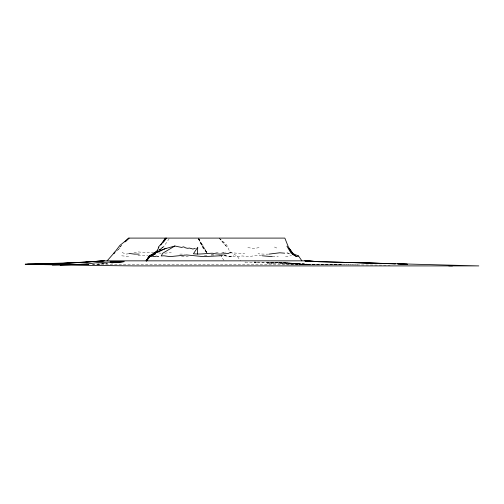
<?xml version="1.0" encoding="UTF-8"?>
<svg xmlns="http://www.w3.org/2000/svg" width="504" height="504" viewBox="0 0 504 504"><rect width="100%" height="100%" fill="white"/><g stroke="black" fill="none" stroke-linecap="round" stroke-linejoin="round"><path stroke-width="0.38" stroke-dasharray="2.52 1.89" d="M169.161 238.713L163.668 246.689L159.51 250.16M223.978 260.297L221.017 256.467L221.773 255.452L223.102 255.118M119.687 247.363L121.269 245.732M120.236 246.821L121.892 245.183M160.316 249.682L163.359 246.525L159.327 250.06M116.594 251.055L119.952 248.207L117.117 250.349M158.615 250.072L163.101 247.199L158.766 250.192M221.426 253.09L225.956 252.044M133.938 252.932L138.493 251.931L146.065 252.756L153.449 252.422M259.043 247.533L255.994 248.207L251.836 248.207L247.565 247.533M229.156 256.637L233.862 255.623M285.535 256.637L291.52 255.623M215.662 252.655L218.667 252.586M128.703 253.77L125.748 254.104L120.897 251.918M164.821 253.203L171.278 252.51M98.009 264.216L107.213 263.378L92.509 264.253M97.184 264.216L107.768 263.346M111.548 263.031L114.566 262.779M204.429 255.623L207.446 255.415M211.208 255.156L214.225 254.948M225.269 252.964L221.577 252.939M181.579 256.637L188.257 256.252M272.456 256.542L278.29 256.297M137.97 255.623L147.848 255.289M179.815 254.104L184.313 254.104M220.292 255.415L231.89 256.637M244.919 262.112L245.429 262.112M92.509 264.216L276.526 264.216A945.718 4.441 0.2 0 1 390.109 265.23M357.519 264.921L279.758 263.794L342.147 264.776L296.503 264.216M255.811 262.112L254.243 262.074L282.171 262.534M257.601 262.112L279.531 262.534L307.786 264.216L282.763 262.534L301.487 264.216L278.668 262.112M273.817 263.655L267.151 263.516L310.143 264.499M254.722 262.074L256.259 262.112M261.626 255.793L255.263 255.623L248.573 256.637L242.185 255.963A31.84 11.403 -19 0 1 226.939 255.963L223.152 255.219M279.531 262.534L266.597 262.112L307.786 264.216M245.259 262.112L257.626 262.534M229.755 252.662L244.761 253.77M121.729 255.793L129.15 256.637M158.81 252.958L161.123 253.241M211.182 254.52L214.206 255.118M218.843 255.018L223.303 255.963M228.961 252.649L230.366 253.039L226.649 244.837L219.744 238.619M223.77 254.948L226.939 255.963M221.017 256.467L221.533 256.637M274.447 247.029L277.219 248.207M230.133 252.013L237.101 255.963L240.484 260.845M219.164 238.096L227.083 247.199L219.738 238.669M198.393 238.757L206.659 252.479M198.595 238.096L202.167 245.681L207.131 252.762L202.299 247.199L198.878 238.795M268.607 254.123A37.139 14.345 3.5 0 1 258.029 253.77M114.118 262.742L111.819 262.956L114.112 262.735M202.501 244.837L197.977 238.096L202.23 245.851L207.402 253.77L202.501 244.837"/><path stroke-width="0.76" d="M197.354 254.104L197.744 247.225L193.423 253.77C199.792 254.52 205.972 253.417 212.253 253.222C217.715 254.507 223.562 254.161 229.112 253.279M155.698 253.266L158.88 247.363M160.795 245.051L165.325 238.096M195.275 248.308L192.919 249.052L189.485 248.056L187.627 248.321L185.686 247.905L183.658 246.815L181.553 247.414L174.857 246.002C164.669 248.963 152.51 251.25 146.538 260.845L149.688 256.637L146.317 260.845L149.688 255.963L149.505 255.452L155.232 253.506M146.317 260.845L149.688 256.127L155.087 253.43M163.315 242.26L166.522 238.096L158.281 247.199M107.132 260.845L114.843 252.069M124.967 241.914L128.659 238.096L284.842 238.096L288.32 246.859L293.026 254.104L289.082 248.592M125.748 241.366L129.049 238.096L119.87 245.435L113.797 253.43L114.912 252.485M157.336 250.891L152.851 253.77L157.456 250.992M174.857 246.002L162.742 253.222L161.211 255.963L163.939 255.793L170.037 256.637L186.719 254.948L203.408 256.637L220.097 255.793M150.469 256.637L155.471 253.77L151.433 255.963L154.432 256.637L156.423 256.127L158.691 256.637M157.072 252.592L165.999 248.207M153.783 254.514L149.688 255.963M292.263 254.104L296.667 256.637L298.507 255.963L301.89 260.845M269.13 254.104L279.783 252.787L284.672 253.184M85.838 262.112L103.755 260.845L305.273 260.845L318.534 261.689L478.8 265.904L133.862 265.904A836.293 4.486 0.1 0 1 27.481 264.216L79.109 262.534L104.246 260.845L60.726 263.51L79.109 262.534M122.384 261.689L114.95 262.112L122.819 261.689L97.555 262.534L85.951 264.216L60.064 264.921L87.198 264.216L52.17 264.776L79.361 264.442M110.288 262.112L124.173 261.689L110.048 262.112M59.812 263.378L25.2 264.216L42.456 264.216M52.17 264.776L79.336 264.442M86.316 264.354L88.647 264.323L80.816 264.348M87.129 264.348L88.685 264.329M44.957 264.638L79.279 264.367M139.23 254.104L134.392 254.104L129.037 253.43M354.652 262.534L379.789 263.34M381.358 263.39L395.501 263.838L320.027 261.689L304.933 260.845L318.534 261.689M304.933 260.845L320.109 261.689M262.25 255.793L272.248 256.637M287.167 252.939L289.296 253.77M298.507 255.963L293.284 253.77L289.132 248.529M296.667 256.637L291.01 253.058L286.933 246.185M448.755 265.86A945.718 4.441 0.2 0 1 452.498 265.904M149.505 255.452L146.141 260.845L149.505 255.452M407.282 264.216L397.858 263.913L407.282 264.216"/></g></svg>
